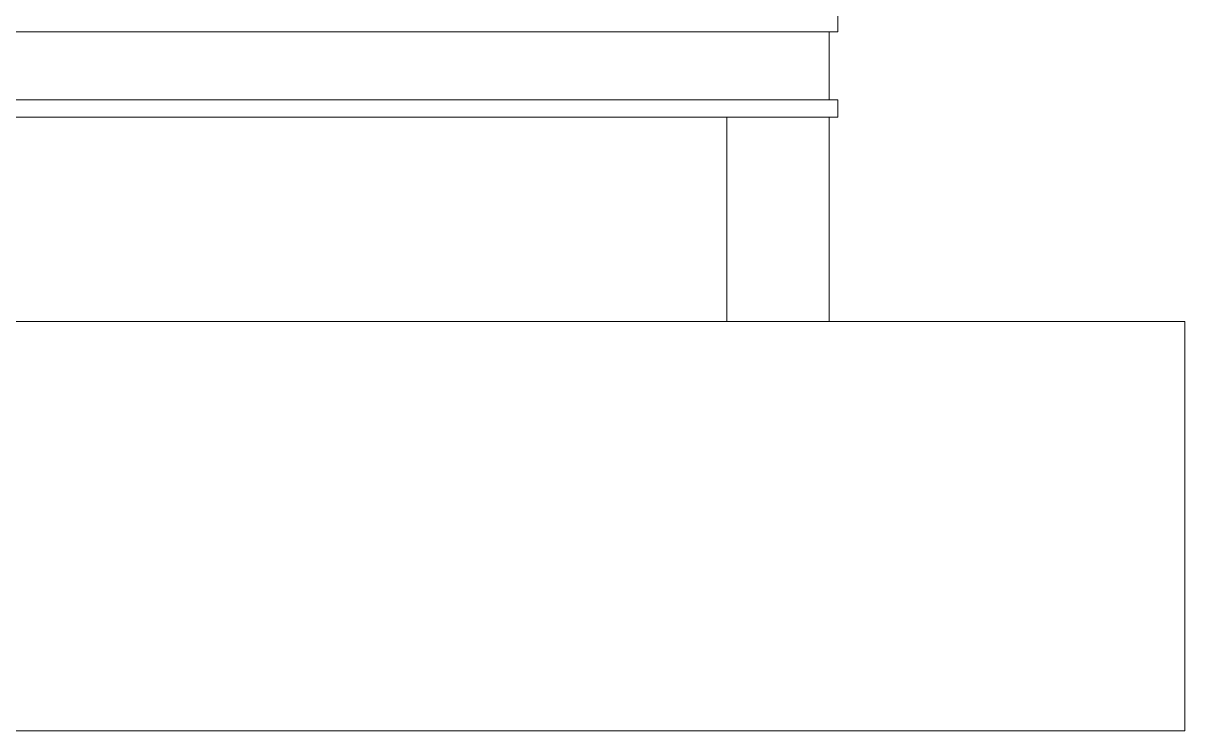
# Model space of a CAD drawing. Header units: metres. Extents: x 12.2 to 77.2, y 18.8 to 35.5.
# Drawn here: x 57.415 to 59.145, y 19.69 to 20.744 of the extents above; entities that cross this region are included whole.
import ezdxf

# ---------------------------------------------------------------- set-up
doc = ezdxf.new("R2010")
doc.units = ezdxf.units.M
doc.layers.add('0inne_gulv', color=7, linetype='Continuous', lineweight=13)

# ---------------------------------------------------------------- blocks, each defined once
blk = doc.blocks.new('One bedroom house ls')
for p, q in [((5.1535, -3.2229), (5.1535, -3.2483)), ((5.1408, -3.2483), (-0.3964, -3.2483)), ((5.1408, -3.2483), (5.1408, -3.3499)), ((5.1408, -3.2483), (5.1535, -3.2483)), ((5.1408, -3.3499), (-0.3964, -3.3499)), ((5.1535, -3.3499), (5.1408, -3.3499)), ((5.1535, -3.3499), (5.1535, -3.3753)), ((-0.244, -3.3753), (4.9884, -3.3753)), ((4.9884, -3.3753), (5.1408, -3.3753)), ((4.9884, -3.6801), (4.9884, -3.3753)), ((5.1408, -3.3753), (5.1408, -3.6801)), ((5.1408, -3.3753), (5.1535, -3.3753)), ((-0.244, -3.6801), (4.9884, -3.6801)), ((5.1408, -3.6801), (4.9884, -3.6801)), ((5.6706, -3.6801), (5.1408, -3.6801)), ((-11.0007, -4.2897), (5.6706, -4.2897))]:
    blk.add_line(p, q)
at = {"layer": '0inne_gulv'}
blk.add_line((5.6706, -4.2897), (5.6706, -3.6801), dxfattribs=at)

msp = doc.modelspace()

# ---------------------------------------------------------------- block references
at = {"layer": '0inne_gulv'}
msp.add_blockref('One bedroom house ls', (53.4749, 23.9794), dxfattribs=at)

doc.saveas('drawing.dxf')
